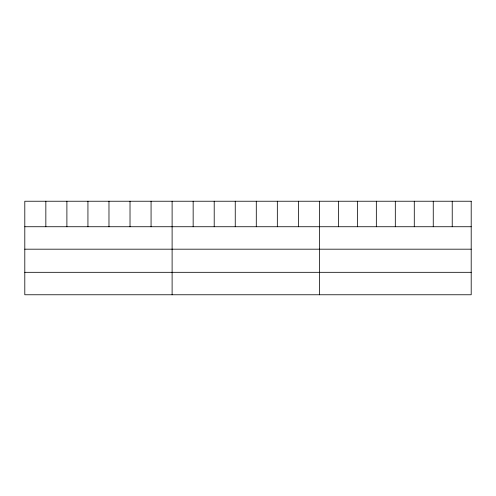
<?xml version="1.0" encoding="UTF-8"?>
<svg xmlns="http://www.w3.org/2000/svg" width="496" height="496" viewBox="0 0 496 496"><rect width="100%" height="100%" fill="white"/><g stroke="black" fill="none" stroke-linecap="round" stroke-linejoin="round"><path stroke-width="0.74" d="M24.8 226.734L471.2 226.734M24.8 249.184L471.2 249.184M24.8 272.316L471.2 272.316M452.228 201.233L452.228 226.734M433.256 201.233L433.256 226.734M414.284 201.233L414.284 226.734M395.312 201.233L395.312 226.734M376.34 201.233L376.34 226.734M357.368 201.233L357.368 226.734M338.396 201.233L338.396 226.734M319.424 201.233L319.424 294.767M298.381 201.233L298.381 226.734M277.332 201.233L277.332 226.734M256.289 201.233L256.289 226.734M235.247 201.233L235.247 226.734M214.204 201.233L214.204 226.734M193.155 201.233L193.155 226.734M172.112 201.233L172.112 294.767M151.069 201.233L151.069 226.734M130.02 201.233L130.02 226.734M108.977 201.233L108.977 226.734M87.935 201.233L87.935 226.734M66.892 201.233L66.892 226.734M45.843 201.233L45.843 226.734M471.2 201.233L24.8 201.233L24.8 294.767L471.2 294.767L471.2 201.233"/></g></svg>
